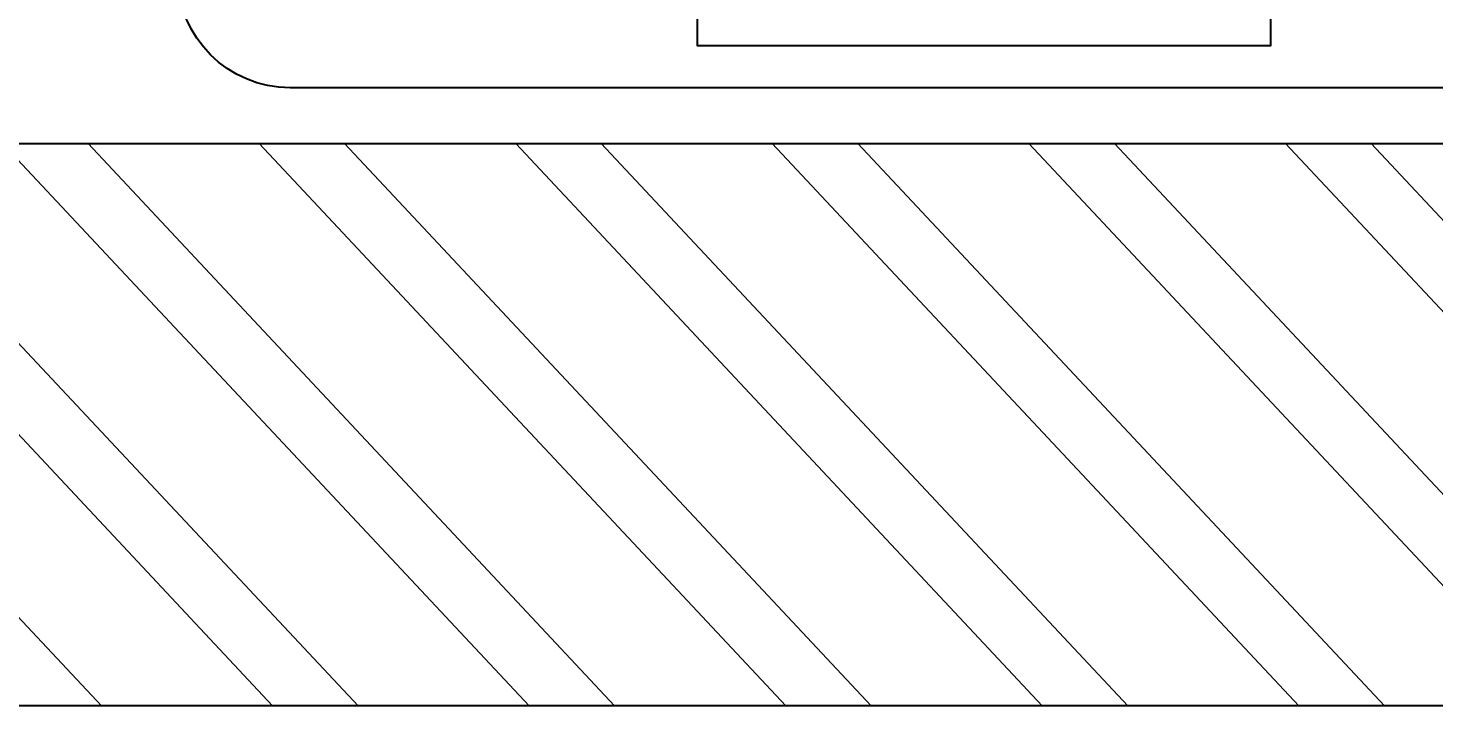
# Model space of a CAD drawing. Header units: feet. Extents: x 2939402 to 2960799, y -5728697 to -5722347.
# Drawn here: x 2953610 to 2954235, y -5728697 to -5728395 of the extents above; entities that cross this region are included whole.
import ezdxf

# ---------------------------------------------------------------- set-up
doc = ezdxf.new("R2010")
doc.units = ezdxf.units.FT
doc.header["$LTSCALE"] = 33
doc.header["$MEASUREMENT"] = 0
doc.layers.add('A-WALL', color=1, linetype='Continuous')
doc.layers.add('PDF_Geometry', color=7, linetype='Continuous')
for name, color, linetype, lineweight in [('LENS-FURNITURE', 13, 'Continuous', 9), ('LENS_DIMENSION', 193, 'Continuous', 0), ('LENS_PARTITION', 21, 'Continuous', 25), ('LN-HATCH', 251, 'Continuous', 0)]:
    doc.layers.add(name, color=color, linetype=linetype, lineweight=lineweight)
doc.styles.get("Standard").update_dxf_attribs({"font": 'GILC____.TTF'})

# ---------------------------------------------------------------- blocks, each defined once
blk = doc.blocks.new('A$Ca3f29414')
at = {"layer": 'LN-HATCH'}
h = blk.add_hatch(dxfattribs=at)
h.set_pattern_fill('ANSI32', color=256, scale=222, angle=88.10999999999999)
h.set_pattern_definition([(133.11, (0, 0), (-60.77608072651567, -56.89314995255626), []), (133.11, (1.294310255814574, 39.22307682720641), (-60.77608072651567, -56.89314995255626), [])])
h.paths.add_polyline_path([(-250, 250), (-250, 3400), (200, 3400), (200, 5350), (450, 5350), (450, 3150), (0, 3150), (0, 0), (-16850, 0), (-16850, 380), (-16600, 380), (-16600, 250), (-7600, 250), (-7600, 2955), (-7498, 2955), (-7498, 3400), (-7600, 3400), (-7600, 4400), (-5200, 4400), (-5200, 3400), (-5302, 3400), (-5302, 2955), (-5200, 2955), (-5200, 250)])
h.paths.add_polyline_path([(-5450, 250), (-7350, 250), (-7350, 4150), (-5450, 4150)], flags=16)
h.paths.add_polyline_path([(-16850, 3400), (-16553, 3400), (-16553, 3533), (-16850, 3533)], flags=17)
h.paths.add_polyline_path([(-16850, 2822), (-16553, 2822), (-16553, 2955), (-16850, 2955)], flags=17)
h.paths.add_polyline_path([(-16600, 5970), (-16600, 6100), (450, 6100), (450, 6350), (-16850, 6350), (-16849.99999547005, 5970)])
at = {"layer": 'A-WALL'}
blk.add_lwpolyline([(-250, 250), (-250, 3400), (200, 3400), (200, 5350), (450, 5350), (450, 3150), (0, 3150), (0, 0), (-16850, 0), (-16850, 380), (-16600, 380), (-16600, 250), (-7600, 250), (-7600, 2955), (-7498, 2955), (-7498, 3400), (-7600, 3400), (-7600, 4400), (-5200, 4400), (-5200, 3400), (-5302, 3400), (-5302, 2955), (-5200, 2955), (-5200, 250)], close=True, dxfattribs=at)
blk = doc.blocks.new('MINGSING')
at = {"layer": 'LENS_PARTITION', "color": 1}
blk.add_lwpolyline([(0, 225.050557859242), (255, 225.050557859242), (255, 575.0505578592417), (0, 575.0505578592417)], close=True, dxfattribs=at)
at = {"insert": (7.55703631043434, 290.8781383554451), "char_height": 25, "width": 317.4808165720382, "attachment_point": 1}
blk.add_mtext('CM2200\\P{\\H0.4x;305mm W x 350mm D x 560mm H}', dxfattribs=at)
blk = doc.blocks.new('MOROTISED TABLE-TRIAL SET 950x600')
at = {"layer": 'PDF_Geometry', "lineweight": 25}
blk.add_lwpolyline([(415.5923622683621, 2.18279e-11), (550.0003704861738, 2.18279e-11, 0.4142524001247118), (599.9958994225599, 50.00260162355697), (599.9958994225599, 899.9973678589085, 0.4142518501714829), (550.0003704861738, 950.0000000000218), (50.00260613718999, 950.0000000000218, 0.4142929195148918), (4.605390131e-07, 899.9973678589085), (4.605390131e-07, 50.00260162355697, 0.414163635492108), (50.00260613718999, 2.18279e-11), (415.5923622683621, 2.18279e-11)], format="xyb", dxfattribs=at)

msp = doc.modelspace()

# ---------------------------------------------------------------- block references
at = {"rotation": 180}
msp.add_blockref('MINGSING', (2954162.760750973, -5727827.964894983), dxfattribs=at)
at = {"layer": 'LENS-FURNITURE', "xscale": -1, "rotation": 270}
msp.add_blockref('MOROTISED TABLE-TRIAL SET 950x600', (2953676.956608374, -5728421.766024085), dxfattribs=at)
at = {"layer": 'LENS_DIMENSION'}
msp.add_blockref('A$Ca3f29414', (2958549.014657259, -5728696.624892319), dxfattribs=at)

doc.saveas('drawing.dxf')
